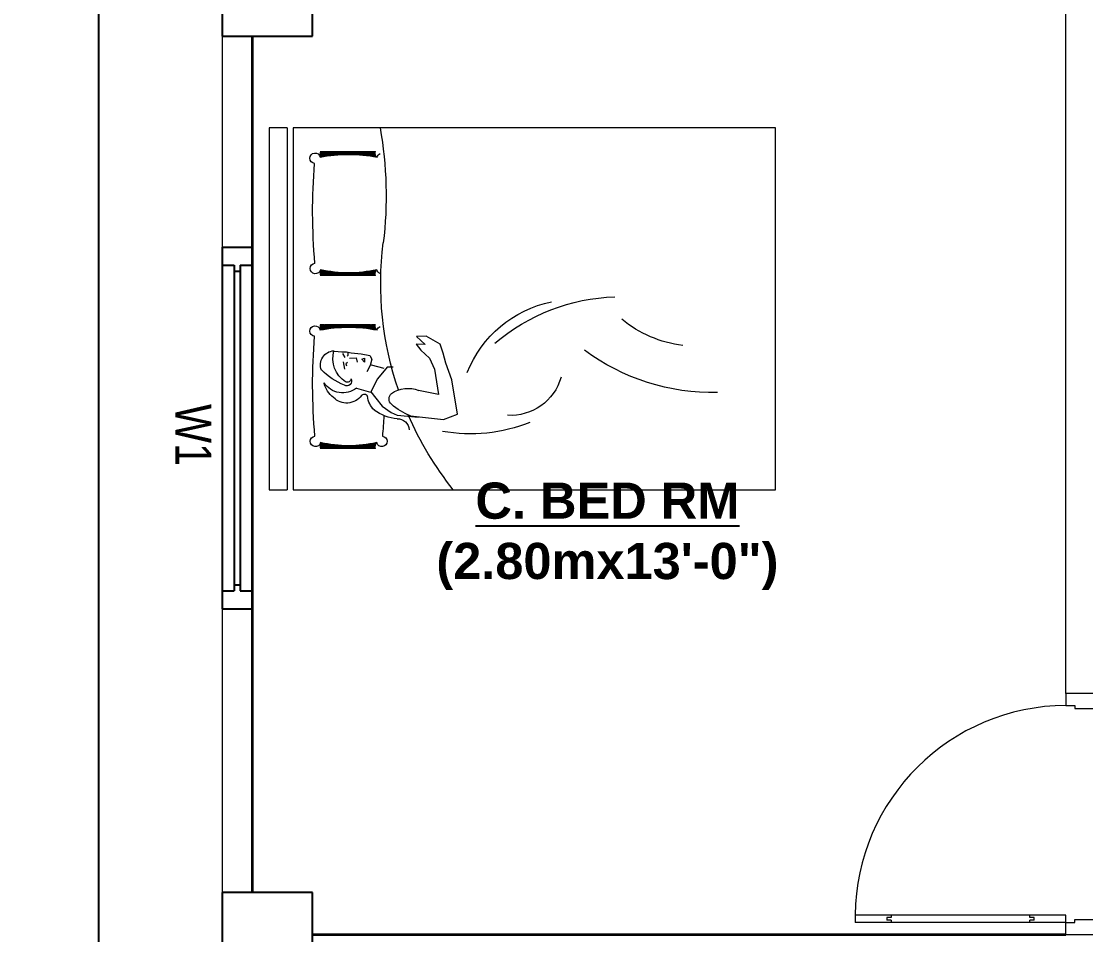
# Model space of a CAD drawing. Header units: inches. Extents: x -100787 to 3653, y -96809 to -8632.
# Drawn here: x -77611.3 to -77434.8, y -91763.9 to -91612.4 of the extents above; entities that cross this region are included whole.
import ezdxf

# ---------------------------------------------------------------- set-up
doc = ezdxf.new("R2010")
doc.units = ezdxf.units.IN
doc.header["$MEASUREMENT"] = 0
doc.header["$PDMODE"] = 99
doc.linetypes.add('DASHDOT', pattern=[1, 0.5, -0.25, 0, -0.25])
for name, color, linetype, lineweight in [('1-FOUNDATION DIM', 31, 'Continuous', 5), ('boundary line', 84, 'DASHDOT', 30), ('door', 132, 'Continuous', 15), ('ELE.POWER', 10, 'Continuous', 20), ('FURNITUR', 32, 'Continuous', 13), ('Furniture Gr.Fl.', 6, 'Continuous', 5), ('ILLUSTR-FURNITURE', 34, 'Continuous', 15), ('R0D', 1, 'Continuous', 35)]:
    doc.layers.add(name, color=color, linetype=linetype, lineweight=lineweight)
for name, color, linetype in [('RCC', 6, 'Continuous'), ('TEX', 7, 'Continuous'), ('WINDOOR', 7, 'Continuous')]:
    doc.layers.add(name, color=color, linetype=linetype)
doc.styles.add('ARIAL', font='arial.ttf')
doc.styles.get("Standard").update_dxf_attribs({"font": 'ARIALN.TTF'})
doc.dimstyles.new('3-8', dxfattribs={"dimscale": 1.5, "dimtxt": 6, "dimasz": 2, "dimexe": 0.18, "dimexo": 6, "dimgap": 0, "dimtad": 0, "dimdec": 0, "dimzin": 3, "dimdsep": 46, "dimlunit": 3, "dimtxsty": 'ARIAL', "dimblk": 'DD', "dimcen": 1, "dimse1": 1, "dimse2": 1, "dimclrd": 256, "dimclrt": 256, "dimadec": 0, "dimazin": 0, "dimtfac": 0.5, "dimtdec": 0, "dimtmove": 2, "dimatfit": 0, "dimfxl": 0.18, "dimtvp": 0.75, "dimfrac": 1, "dimtolj": 1, "dimtzin": 0, "dimarcsym": 0})

# ---------------------------------------------------------------- blocks, each defined once
blk = doc.blocks.new('A$C154754DE')
at = {"layer": 'RCC'}
for p, q in [((0, 12), (15, 12)), ((0, 0), (0, 12)), ((15, 12), (15, 0)), ((15, 0), (0, 0))]:
    blk.add_line(p, q, dxfattribs=at)
blk = doc.blocks.new('D40')
at = {"layer": 'door'}
for p, q in [((2, 5), (2, 39.97)), ((3.25, 39.97), (2, 39.97)), ((3.25, 5), (3.25, 39.97)), ((2.4, 33.97), (2, 33.97)), ((2.4, 33.97), (2.4, 34.72)), ((2.85, 34.72), (2.4, 34.72)), ((2.85, 33.97), (2.85, 34.72)), ((3.25, 33.97), (2.85, 33.97)), ((2, 11), (2.4, 11)), ((2.4, 10.25), (2.4, 11)), ((2.85, 10.25), (2.85, 11)), ((2.85, 11), (3.25, 11)), ((2.4, 10.25), (2.85, 10.25)), ((0, 0), (0, 5)), ((0, 5), (2, 5)), ((2, 5), (2, 3.5)), ((2, 5), (3.25, 5)), ((40, 5), (38, 5)), ((38, 5), (38, 3.5)), ((40, 0), (40, 5)), ((2, 3.5), (2.5, 3.5)), ((2.5, 3.5), (2.5, 0)), ((38, 3.5), (37.5, 3.5)), ((37.5, 3.5), (37.5, 0)), ((2.5, 0), (0, 0)), ((37.5, 0), (40, 0))]:
    blk.add_line(p, q, dxfattribs=at)
blk.add_arc((2.88, 4.86), 35.12, 0.2318, 89.393, dxfattribs=at)
blk = doc.blocks.new('W-1')
at = {"layer": 'WINDOOR'}
for p, q in [((-60, 0), (-60, -5)), ((-60, 0), (-57, 0)), ((-60, 0), (0, 0)), ((-57, 0), (-57, -2)), ((-3, 0), (-3, -2)), ((0, 0), (0, -5)), ((-57, -2), (-3, -2)), ((-57, -3), (-57, -5)), ((-57, -3), (-3, -3)), ((-56, -2), (-56, -3)), ((-4, -2), (-4, -3)), ((-3, -3), (-3, -5)), ((-57, -5), (-60, -5)), ((-60, -5), (0, -5)), ((0, -5), (-3, -5))]:
    blk.add_line(p, q, dxfattribs=at)
blk = doc.blocks.new('FURN_GEN_039')
at = {"layer": 'FURNITUR'}
for p, q in [((-12787.86, 14960.07), (-12787.73, 14958.86)), ((-12787.73, 14958.86), (-12787.72, 14958.11)), ((-12787.44, 14958.75), (-12786.8, 14958.36)), ((-12786.06, 14958.65), (-12784.85, 14958.44)), ((-12787.72, 14958.11), (-12787.59, 14957.31)), ((-12787.6, 14957.89), (-12787.14, 14957.89)), ((-12787.59, 14957.31), (-12787.4, 14955.65)), ((-12787.14, 14957.89), (-12787.02, 14957.95)), ((-12786.68, 14957.61), (-12786.72, 14956.46)), ((-12785.99, 14957.91), (-12785.76, 14958.2)), ((-12785.76, 14958.2), (-12785.42, 14958.09)), ((-12787.4, 14955.65), (-12787.15, 14954.21)), ((-12786.72, 14956.46), (-12786.03, 14956.3)), ((-12786.53, 14955.54), (-12786.7, 14955.08)), ((-12786.7, 14955.08), (-12786.01, 14955.09)), ((-12786.01, 14955.09), (-12786.53, 14955.54)), ((-12781.71, 14956.41), (-12781.05, 14954.12)), ((-12787.15, 14954.21), (-12786.51, 14953.87)), ((-12786.51, 14953.87), (-12785.48, 14954.17)), ((-12785.59, 14954), (-12785.05, 14951.88)), ((-12785.48, 14954.17), (-12784.45, 14954.71)), ((-12783.28, 14952.94), (-12781.11, 14954.06)), ((-12781.11, 14954.06), (-12780.06, 14953.21)), ((-12785.21, 14951.36), (-12783.28, 14952.94)), ((-12780.06, 14953.21), (-12778.72, 14952.19)), ((-12778.72, 14952.19), (-12777.67, 14950.65)), ((-12785.2, 14950.32), (-12785.21, 14951.36)), ((-12777.67, 14950.65), (-12777.25, 14949.68)), ((-12777.25, 14949.68), (-12776.92, 14946.17)), ((-12790.31, 14944.85), (-12790.27, 14946.46)), ((-12790.27, 14946.46), (-12788.93, 14945.04)), ((-12788.93, 14945.04), (-12789.01, 14946.54)), ((-12789.01, 14946.54), (-12788.02, 14945.74)), ((-12777.11, 14947.49), (-12776.52, 14941.98)), ((-12789.01, 14942.57), (-12790.31, 14944.85)), ((-12788.02, 14945.74), (-12786.68, 14944.32)), ((-12780.68, 14942.85), (-12781.35, 14946.12)), ((-12786.68, 14944.32), (-12784.88, 14943.48)), ((-12784.88, 14943.48), (-12780.68, 14942.85)), ((-12787.51, 14942.07), (-12789.01, 14942.57)), ((-12785.84, 14941.63), (-12787.51, 14942.07)), ((-12783.12, 14940.63), (-12785.84, 14941.63)), ((-12776.52, 14941.98), (-12777.41, 14939.67)), ((-12777.41, 14939.67), (-12783.12, 14940.63))]:
    blk.add_line(p, q, dxfattribs=at)
for centre, radius, start, end in [((-12819.84, 14963.31), 0.867, 4.8213, 258.2519), ((-12801.55, 14963.24), 0.867, 283.7421, 174.7412), ((-12791.18, 14963.31), 0.867, 4.8213, 258.2519), ((-12772.89, 14963.24), 0.867, 283.7421, 174.7412), ((-12820.67, 14961.22), 1.19, 66.6766, 106.6193), ((-12820.67, 14961.13), 1.19, 66.6766, 106.6193), ((-12820.67, 14961.06), 1.19, 66.6766, 106.6193), ((-12820.67, 14961), 1.19, 66.6766, 106.6193), ((-12820.67, 14960.94), 1.19, 66.6766, 106.6193), ((-12820.67, 14960.88), 1.19, 66.6766, 106.6193), ((-12795.13, 14957.73), 25.34, 169.2326, 190.7674), ((-12819.93, 14963.11), 0.832, 251.1311, 261.285), ((-12819.93, 14963.01), 0.832, 251.1311, 260.153), ((-12819.93, 14962.95), 0.832, 251.1311, 259.3159), ((-12819.93, 14962.88), 0.832, 251.1311, 258.528), ((-12811.07, 14864.49), 99.21, 84.9917, 94.5708), ((-12822.27, 14957.73), 21.44, 347.4169, 12.5831), ((-12801.41, 14963.11), 0.832, 276.3687, 288.8689), ((-12801.41, 14963.01), 0.832, 276.3687, 288.8689), ((-12801.41, 14962.95), 0.832, 278.623, 288.8689), ((-12801.41, 14962.88), 0.832, 279.554, 288.8689), ((-12800.67, 14961.22), 1.19, 73.3807, 113.3234), ((-12800.67, 14961.13), 1.19, 73.3807, 113.3234), ((-12800.67, 14961.06), 1.19, 73.3807, 113.3234), ((-12800.67, 14961), 1.19, 73.3807, 113.3234), ((-12800.67, 14960.94), 1.19, 73.3807, 113.3234), ((-12800.67, 14960.88), 1.19, 73.3807, 113.3234), ((-12792.01, 14961.22), 1.19, 66.6766, 106.6193), ((-12792.01, 14961.13), 1.19, 66.6766, 106.6193), ((-12792.01, 14961.06), 1.19, 66.6766, 106.6193), ((-12792.01, 14961), 1.19, 66.6766, 106.6193), ((-12792.01, 14960.94), 1.19, 66.6766, 106.6193), ((-12792.01, 14960.88), 1.19, 66.6766, 106.6193), ((-12766.47, 14957.73), 25.34, 169.2326, 190.7674), ((-12791.27, 14963.11), 0.832, 251.1311, 261.285), ((-12791.27, 14963.01), 0.832, 251.1311, 260.153), ((-12791.27, 14962.95), 0.832, 251.1311, 259.3159), ((-12791.27, 14962.88), 0.832, 251.1311, 258.528), ((-12782.41, 14864.49), 99.21, 84.9917, 94.5708), ((-12785.57, 14960.05), 2.35, 68.7705, 176.7157), ((-12793.34, 14953.81), 12.05, 22.4805, 44.3789), ((-12793.61, 14957.73), 21.44, 347.4169, 12.5831), ((-12772.75, 14963.11), 0.832, 276.3687, 288.8689), ((-12772.75, 14963.01), 0.832, 276.3687, 288.8689), ((-12772.75, 14962.95), 0.832, 278.623, 288.8689), ((-12772.75, 14962.88), 0.832, 279.554, 288.8689), ((-12772.01, 14961.22), 1.19, 73.3807, 113.3234), ((-12772.01, 14961.13), 1.19, 73.3807, 113.3234), ((-12772.01, 14961.06), 1.19, 73.3807, 113.3234), ((-12772.01, 14961), 1.19, 73.3807, 113.3234), ((-12772.01, 14960.94), 1.19, 73.3807, 113.3234), ((-12772.01, 14960.88), 1.19, 73.3807, 113.3234), ((-12820.67, 14960.82), 1.19, 66.6766, 106.6193), ((-12820.67, 14960.76), 1.19, 66.6766, 106.6193), ((-12820.67, 14960.72), 1.19, 66.6766, 106.6193), ((-12820.67, 14960.68), 1.19, 66.6766, 106.6193), ((-12820.67, 14960.62), 1.19, 66.6766, 106.6193), ((-12820.67, 14960.53), 1.19, 66.6766, 106.6193), ((-12820.67, 14960.47), 1.19, 66.6766, 106.6193), ((-12820.67, 14960.37), 1.19, 66.6766, 106.6193), ((-12820.67, 14960.34), 1.19, 66.6766, 106.6193), ((-12820.67, 14960.28), 1.19, 66.6766, 106.6193), ((-12820.67, 14960.23), 1.19, 67.0398, 106.6193), ((-12820.67, 14960.18), 1.19, 67.3935, 106.6193), ((-12820.67, 14960.13), 1.19, 67.8399, 106.6193), ((-12820.67, 14960.1), 1.19, 68.0879, 106.6193), ((-12820.67, 14960.06), 1.19, 68.388, 106.6193), ((-12820.67, 14960.03), 1.19, 68.658, 106.6193), ((-12820.67, 14959.99), 1.19, 68.9518, 106.6193), ((-12820.67, 14959.95), 1.19, 69.2782, 106.6193), ((-12820.67, 14959.88), 1.19, 69.7772, 106.6193), ((-12820.67, 14959.83), 1.19, 70.1276, 106.6193), ((-12820.67, 14959.79), 1.19, 70.4728, 106.6193), ((-12820.67, 14959.74), 1.19, 70.7905, 106.6193), ((-12820.67, 14959.7), 1.19, 71.0592, 106.6193), ((-12820.67, 14959.65), 1.19, 71.4125, 106.6193), ((-12820.67, 14959.61), 1.19, 71.7385, 106.6193), ((-12820.67, 14959.56), 1.19, 72.0383, 106.6193), ((-12820.67, 14959.49), 1.19, 72.5419, 106.6193), ((-12820.67, 14959.44), 1.19, 72.8705, 106.6193), ((-12820.67, 14959.4), 1.19, 73.123, 106.6193), ((-12820.67, 14959.35), 1.19, 73.4318, 106.6193), ((-12820.67, 14959.28), 1.19, 73.8315, 106.6193), ((-12820.67, 14959.24), 1.19, 74.1182, 106.6193), ((-12820.67, 14959.19), 1.19, 74.3813, 106.6193), ((-12820.67, 14959.16), 1.19, 74.6033, 106.6193), ((-12820.67, 14959.11), 1.19, 74.8944, 106.6193), ((-12819.93, 14962.82), 0.832, 251.1311, 257.8326), ((-12819.93, 14962.76), 0.832, 251.1311, 257.1861), ((-12819.93, 14962.7), 0.832, 251.1311, 256.5076), ((-12819.93, 14962.65), 0.832, 251.1311, 255.8377), ((-12819.93, 14962.6), 0.832, 251.1311, 255.3311), ((-12819.93, 14962.56), 0.832, 251.1311, 254.9063), ((-12819.93, 14962.51), 0.832, 251.1311, 254.2946), ((-12819.93, 14962.41), 0.832, 251.1311, 253.2787), ((-12819.93, 14962.36), 0.832, 251.1311, 252.6864), ((-12819.93, 14962.26), 0.832, 251.1311, 252.3742), ((-12819.93, 14962.22), 0.832, 251.1311, 251.911), ((-12801.41, 14962.82), 0.832, 280.3748, 288.8689), ((-12801.41, 14962.76), 0.832, 281.1371, 288.8689), ((-12801.41, 14962.7), 0.832, 281.9364, 288.8689), ((-12801.41, 14962.65), 0.832, 282.725, 288.8689), ((-12801.41, 14962.6), 0.832, 283.321, 288.8689), ((-12801.41, 14962.56), 0.832, 283.8206, 288.8689), ((-12801.41, 14962.51), 0.832, 284.5397, 288.8689), ((-12801.41, 14962.41), 0.832, 285.7332, 288.8689), ((-12801.41, 14962.36), 0.832, 286.4288, 288.8689), ((-12801.41, 14962.26), 0.832, 287.6258, 288.8689), ((-12801.41, 14962.22), 0.832, 288.089, 288.8689), ((-12800.67, 14960.82), 1.19, 73.3807, 113.3234), ((-12800.67, 14960.76), 1.19, 73.3807, 113.3234), ((-12800.67, 14960.72), 1.19, 73.3807, 113.3234), ((-12800.67, 14960.68), 1.19, 73.3807, 113.3234), ((-12800.67, 14960.62), 1.19, 73.3807, 113.3234), ((-12800.67, 14960.53), 1.19, 73.3807, 113.3234), ((-12800.67, 14960.47), 1.19, 73.3807, 113.3234), ((-12800.67, 14960.37), 1.19, 73.3807, 113.3234), ((-12800.67, 14960.34), 1.19, 73.3807, 113.3234), ((-12800.67, 14960.28), 1.19, 73.3807, 113.3234), ((-12801.41, 14962.16), 0.832, 288.7745, 288.8689), ((-12800.67, 14960.23), 1.19, 73.3807, 112.9602), ((-12800.67, 14960.18), 1.19, 73.3807, 112.6065), ((-12800.67, 14960.13), 1.19, 73.3807, 112.1601), ((-12800.67, 14960.1), 1.19, 73.3807, 111.9121), ((-12800.67, 14960.06), 1.19, 73.3807, 111.612), ((-12800.67, 14960.03), 1.19, 73.3807, 111.342), ((-12800.67, 14959.99), 1.19, 73.3807, 111.0482), ((-12800.67, 14959.95), 1.19, 73.3807, 110.7218), ((-12800.67, 14959.88), 1.19, 73.3807, 110.2228), ((-12800.67, 14959.83), 1.19, 73.3807, 109.8724), ((-12800.67, 14959.79), 1.19, 73.3807, 109.5272), ((-12800.67, 14959.74), 1.19, 73.3807, 109.2095), ((-12800.67, 14959.7), 1.19, 73.3807, 108.9408), ((-12800.67, 14959.65), 1.19, 73.3807, 108.5875), ((-12800.67, 14959.61), 1.19, 73.3807, 108.2615), ((-12800.67, 14959.56), 1.19, 73.3807, 107.9617), ((-12800.67, 14959.49), 1.19, 73.3807, 107.4581), ((-12800.67, 14959.44), 1.19, 73.3807, 107.1295), ((-12800.67, 14959.4), 1.19, 73.3807, 106.877), ((-12800.67, 14959.35), 1.19, 73.3807, 106.5682), ((-12800.67, 14959.28), 1.19, 73.3807, 106.1685), ((-12800.67, 14959.24), 1.19, 73.3807, 105.8818), ((-12800.67, 14959.19), 1.19, 73.3807, 105.6187), ((-12800.67, 14959.16), 1.19, 73.3807, 105.3967), ((-12800.67, 14959.11), 1.19, 73.3807, 105.1056), ((-12792.01, 14960.82), 1.19, 66.6766, 106.6193), ((-12792.01, 14960.76), 1.19, 66.6766, 106.6193), ((-12792.01, 14960.72), 1.19, 66.6766, 106.6193), ((-12792.01, 14960.68), 1.19, 66.6766, 106.6193), ((-12792.01, 14960.62), 1.19, 66.6766, 106.6193), ((-12792.01, 14960.53), 1.19, 66.6766, 106.6193), ((-12792.01, 14960.47), 1.19, 66.6766, 106.6193), ((-12792.01, 14960.37), 1.19, 66.6766, 106.6193), ((-12792.01, 14960.34), 1.19, 66.6766, 106.6193), ((-12792.01, 14960.28), 1.19, 66.6766, 106.6193), ((-12792.01, 14960.23), 1.19, 67.0398, 106.6193), ((-12792.01, 14960.18), 1.19, 67.3935, 106.6193), ((-12792.01, 14960.13), 1.19, 67.8399, 106.6193), ((-12792.01, 14960.1), 1.19, 68.0879, 106.6193), ((-12792.01, 14960.06), 1.19, 68.388, 106.6193), ((-12792.01, 14960.03), 1.19, 68.658, 106.6193), ((-12792.01, 14959.99), 1.19, 68.9518, 106.6193), ((-12792.01, 14959.95), 1.19, 69.2782, 106.6193), ((-12792.01, 14959.88), 1.19, 69.7772, 106.6193), ((-12792.01, 14959.83), 1.19, 70.1276, 106.6193), ((-12792.01, 14959.79), 1.19, 70.4728, 106.6193), ((-12792.01, 14959.74), 1.19, 70.7905, 106.6193), ((-12792.01, 14959.7), 1.19, 71.0592, 106.6193), ((-12792.01, 14959.65), 1.19, 71.4125, 106.6193), ((-12792.01, 14959.61), 1.19, 71.7385, 106.6193), ((-12792.01, 14959.56), 1.19, 72.0383, 106.6193), ((-12792.01, 14959.49), 1.19, 72.5419, 106.6193), ((-12792.01, 14959.44), 1.19, 72.8705, 106.6193), ((-12792.01, 14959.4), 1.19, 73.123, 106.6193), ((-12792.01, 14959.35), 1.19, 73.4318, 106.6193), ((-12792.01, 14959.28), 1.19, 73.8315, 106.6193), ((-12792.01, 14959.24), 1.19, 74.1182, 106.6193), ((-12792.01, 14959.19), 1.19, 74.3813, 106.6193), ((-12792.01, 14959.16), 1.19, 74.6033, 106.6193), ((-12792.01, 14959.11), 1.19, 74.8944, 106.6193), ((-12791.27, 14962.82), 0.832, 251.1311, 257.8326), ((-12791.27, 14962.76), 0.832, 251.1311, 257.1861), ((-12791.27, 14962.7), 0.832, 251.1311, 256.5076), ((-12791.27, 14962.65), 0.832, 251.1311, 255.8377), ((-12791.27, 14962.6), 0.832, 251.1311, 255.3311), ((-12791.27, 14962.56), 0.832, 251.1311, 254.9063), ((-12791.27, 14962.51), 0.832, 251.1311, 254.2946), ((-12791.27, 14962.41), 0.832, 251.1311, 253.2787), ((-12791.27, 14962.36), 0.832, 251.1311, 252.6864), ((-12791.27, 14962.26), 0.832, 251.1311, 252.3742), ((-12791.27, 14962.22), 0.832, 251.1311, 251.911), ((-12786.67, 14955.7), 4.65, 33.0408, 105.4993), ((-12783.51, 14957.71), 4.2, 36.8228, 77.2725), ((-12784.68, 14958.7), 3.74, 322.3217, 56.096), ((-12772.75, 14962.82), 0.832, 280.3748, 288.8689), ((-12772.75, 14962.76), 0.832, 281.1371, 288.8689), ((-12772.75, 14962.7), 0.832, 281.9364, 288.8689), ((-12772.75, 14962.65), 0.832, 282.725, 288.8689), ((-12772.75, 14962.6), 0.832, 283.321, 288.8689), ((-12772.75, 14962.56), 0.832, 283.8206, 288.8689), ((-12772.75, 14962.51), 0.832, 284.5397, 288.8689), ((-12772.75, 14962.41), 0.832, 285.7332, 288.8689), ((-12772.75, 14962.36), 0.832, 286.4288, 288.8689), ((-12772.75, 14962.26), 0.832, 287.6258, 288.8689), ((-12772.75, 14962.22), 0.832, 288.089, 288.8689), ((-12772.01, 14960.82), 1.19, 73.3807, 113.3234), ((-12772.01, 14960.76), 1.19, 73.3807, 113.3234), ((-12772.01, 14960.72), 1.19, 73.3807, 113.3234), ((-12772.01, 14960.68), 1.19, 73.3807, 113.3234), ((-12772.01, 14960.62), 1.19, 73.3807, 113.3234), ((-12772.01, 14960.53), 1.19, 73.3807, 113.3234), ((-12772.01, 14960.47), 1.19, 73.3807, 113.3234), ((-12772.01, 14960.37), 1.19, 73.3807, 113.3234), ((-12772.01, 14960.34), 1.19, 73.3807, 113.3234), ((-12772.01, 14960.28), 1.19, 73.3807, 113.3234), ((-12772.01, 14960.23), 1.19, 73.3807, 112.9602), ((-12772.01, 14960.18), 1.19, 73.3807, 112.6065), ((-12772.01, 14960.13), 1.19, 73.3807, 112.1601), ((-12772.01, 14960.1), 1.19, 73.3807, 111.9121), ((-12772.01, 14960.06), 1.19, 73.3807, 111.612), ((-12772.01, 14960.03), 1.19, 73.3807, 111.342), ((-12772.01, 14959.99), 1.19, 73.3807, 111.0482), ((-12772.01, 14959.95), 1.19, 73.3807, 110.7218), ((-12772.01, 14959.88), 1.19, 73.3807, 110.2228), ((-12772.01, 14959.83), 1.19, 73.3807, 109.8724), ((-12772.01, 14959.79), 1.19, 73.3807, 109.5272), ((-12772.01, 14959.74), 1.19, 73.3807, 109.2095), ((-12772.01, 14959.7), 1.19, 73.3807, 108.9408), ((-12772.01, 14959.65), 1.19, 73.3807, 108.5875), ((-12772.01, 14959.61), 1.19, 73.3807, 108.2615), ((-12772.01, 14959.56), 1.19, 73.3807, 107.9617), ((-12772.01, 14959.49), 1.19, 73.3807, 107.4581), ((-12772.01, 14959.44), 1.19, 73.3807, 107.1295), ((-12772.01, 14959.4), 1.19, 73.3807, 106.877), ((-12772.01, 14959.35), 1.19, 73.3807, 106.5682), ((-12772.01, 14959.28), 1.19, 73.3807, 106.1685), ((-12772.01, 14959.24), 1.19, 73.3807, 105.8818), ((-12772.01, 14959.19), 1.19, 73.3807, 105.6187), ((-12772.01, 14959.16), 1.19, 73.3807, 105.3967), ((-12772.01, 14959.11), 1.19, 73.3807, 105.1056), ((-12820.67, 14959.06), 1.19, 75.1622, 106.6193), ((-12820.67, 14959.01), 1.19, 75.4076, 106.6193), ((-12820.67, 14958.94), 1.19, 75.8182, 106.6193), ((-12820.67, 14958.89), 1.19, 76.0849, 106.6193), ((-12820.67, 14958.85), 1.19, 76.2812, 106.6193), ((-12820.67, 14958.8), 1.19, 76.538, 106.6193), ((-12820.67, 14958.76), 1.19, 76.7506, 106.6193), ((-12820.67, 14958.69), 1.19, 77.0728, 106.6193), ((-12820.67, 14958.64), 1.19, 77.297, 106.6193), ((-12820.67, 14958.6), 1.19, 77.5162, 106.6193), ((-12820.67, 14958.55), 1.19, 77.7164, 106.6193), ((-12820.67, 14958.52), 1.19, 77.8845, 106.6193), ((-12820.67, 14958.47), 1.19, 78.1037, 106.6193), ((-12820.67, 14958.42), 1.19, 78.3041, 106.6193), ((-12820.67, 14958.37), 1.19, 78.4866, 106.6193), ((-12820.67, 14958.3), 1.19, 78.7895, 106.6193), ((-12820.67, 14958.25), 1.19, 78.9844, 106.6193), ((-12820.67, 14958.21), 1.19, 79.1268, 106.6193), ((-12820.67, 14958.16), 1.19, 79.3118, 106.6193), ((-12820.67, 14958.11), 1.19, 79.4801, 106.6193), ((-12820.67, 14958.07), 1.19, 79.6435, 106.6193), ((-12820.67, 14958.01), 1.19, 79.833, 106.6193), ((-12820.67, 14957.96), 1.19, 79.9854, 106.6193), ((-12820.67, 14957.9), 1.19, 80.1659, 106.6193), ((-12820.67, 14957.85), 1.19, 80.3165, 106.6193), ((-12820.67, 14957.81), 1.19, 80.4526, 106.6193), ((-12820.67, 14957.78), 1.19, 80.5231, 106.6193), ((-12820.67, 14957.74), 1.19, 80.6432, 106.6193), ((-12820.67, 14957.69), 1.19, 80.7751, 106.6193), ((-12820.67, 14957.64), 1.19, 80.9013, 106.6193), ((-12820.67, 14957.57), 1.19, 81.0512, 106.6193), ((-12820.67, 14957.49), 1.19, 81.2462, 106.6193), ((-12820.67, 14957.4), 1.19, 81.4177, 106.6193), ((-12820.67, 14957.34), 1.19, 81.5227, 106.6193), ((-12800.67, 14959.06), 1.19, 73.3807, 104.8378), ((-12800.67, 14959.01), 1.19, 73.3807, 104.5924), ((-12800.67, 14958.94), 1.19, 73.3807, 104.1818), ((-12800.67, 14958.89), 1.19, 73.3807, 103.9151), ((-12800.67, 14958.85), 1.19, 73.3807, 103.7188), ((-12800.67, 14958.8), 1.19, 73.3807, 103.462), ((-12800.67, 14958.76), 1.19, 73.3807, 103.2494), ((-12800.67, 14958.69), 1.19, 73.3807, 102.9272), ((-12800.67, 14958.64), 1.19, 73.3807, 102.703), ((-12800.67, 14958.6), 1.19, 73.3807, 102.4838), ((-12800.67, 14958.55), 1.19, 73.3807, 102.2836), ((-12800.67, 14958.52), 1.19, 73.3807, 102.1155), ((-12800.67, 14958.47), 1.19, 73.3807, 101.8963), ((-12800.67, 14958.42), 1.19, 73.3807, 101.6959), ((-12800.67, 14958.37), 1.19, 73.3807, 101.5134), ((-12800.67, 14958.3), 1.19, 73.3807, 101.2105), ((-12800.67, 14958.25), 1.19, 73.3807, 101.0156), ((-12800.67, 14958.21), 1.19, 73.3807, 100.8732), ((-12800.67, 14958.16), 1.19, 73.3807, 100.6882), ((-12800.67, 14958.11), 1.19, 73.3807, 100.5199), ((-12800.67, 14958.07), 1.19, 73.3807, 100.3565), ((-12800.67, 14958.01), 1.19, 73.3807, 100.167), ((-12800.67, 14957.96), 1.19, 73.3807, 100.0146), ((-12800.67, 14957.9), 1.19, 73.3807, 99.8341), ((-12800.67, 14957.85), 1.19, 73.3807, 99.6835), ((-12800.67, 14957.81), 1.19, 73.3807, 99.5474), ((-12800.67, 14957.78), 1.19, 73.3807, 99.4769), ((-12800.67, 14957.74), 1.19, 73.3807, 99.3568), ((-12800.67, 14957.69), 1.19, 73.3807, 99.2249), ((-12800.67, 14957.64), 1.19, 73.3807, 99.0987), ((-12800.67, 14957.57), 1.19, 73.3807, 98.9488), ((-12800.67, 14957.49), 1.19, 73.3807, 98.7538), ((-12800.67, 14957.4), 1.19, 73.3807, 98.5823), ((-12800.67, 14957.34), 1.19, 73.3807, 98.4773), ((-12792.01, 14959.06), 1.19, 75.1622, 106.6193), ((-12792.01, 14959.01), 1.19, 75.4076, 106.6193), ((-12792.01, 14958.94), 1.19, 75.8182, 106.6193), ((-12792.01, 14958.89), 1.19, 76.0849, 106.6193), ((-12792.01, 14958.85), 1.19, 76.2812, 106.6193), ((-12792.01, 14958.8), 1.19, 76.538, 106.6193), ((-12792.01, 14958.76), 1.19, 76.7506, 106.6193), ((-12792.01, 14958.69), 1.19, 77.0728, 106.6193), ((-12792.01, 14958.64), 1.19, 77.297, 106.6193), ((-12792.01, 14958.6), 1.19, 77.5162, 106.6193), ((-12792.01, 14958.55), 1.19, 77.7164, 106.6193), ((-12792.01, 14958.52), 1.19, 77.8845, 106.6193), ((-12792.01, 14958.47), 1.19, 78.1037, 106.6193), ((-12792.01, 14958.42), 1.19, 78.3041, 106.6193), ((-12792.01, 14958.37), 1.19, 78.4866, 106.6193), ((-12792.01, 14958.3), 1.19, 78.7895, 106.6193), ((-12792.01, 14958.25), 1.19, 78.9844, 106.6193), ((-12792.01, 14958.21), 1.19, 79.1268, 106.6193), ((-12792.01, 14958.16), 1.19, 79.3118, 106.6193), ((-12792.01, 14958.11), 1.19, 79.4801, 106.6193), ((-12792.01, 14958.07), 1.19, 79.6435, 106.6193), ((-12792.01, 14958.01), 1.19, 79.833, 106.6193), ((-12792.01, 14957.96), 1.19, 79.9854, 106.6193), ((-12792.01, 14957.9), 1.19, 80.1659, 106.6193), ((-12792.01, 14957.85), 1.19, 80.3165, 106.6193), ((-12792.01, 14957.81), 1.19, 80.4526, 106.6193), ((-12792.01, 14957.78), 1.19, 80.5231, 106.6193), ((-12792.01, 14957.74), 1.19, 80.6432, 106.6193), ((-12792.01, 14957.69), 1.19, 80.7751, 106.6193), ((-12792.01, 14957.64), 1.19, 80.9013, 106.6193), ((-12792.01, 14957.57), 1.19, 81.0512, 106.6193), ((-12792.01, 14957.49), 1.19, 81.2462, 106.6193), ((-12792.01, 14957.4), 1.19, 81.4177, 106.6193), ((-12792.01, 14957.34), 1.19, 81.5227, 106.6193), ((-12782.27, 14958.07), 3.03, 306.0147, 45.4595), ((-12772.01, 14959.06), 1.19, 73.3807, 104.8378), ((-12772.01, 14959.01), 1.19, 73.3807, 104.5924), ((-12772.01, 14958.94), 1.19, 73.3807, 104.1818), ((-12772.01, 14958.89), 1.19, 73.3807, 103.9151), ((-12772.01, 14958.85), 1.19, 73.3807, 103.7188), ((-12772.01, 14958.8), 1.19, 73.3807, 103.462), ((-12772.01, 14958.76), 1.19, 73.3807, 103.2494), ((-12772.01, 14958.69), 1.19, 73.3807, 102.9272), ((-12772.01, 14958.64), 1.19, 73.3807, 102.703), ((-12772.01, 14958.6), 1.19, 73.3807, 102.4838), ((-12772.01, 14958.55), 1.19, 73.3807, 102.2836), ((-12772.01, 14958.52), 1.19, 73.3807, 102.1155), ((-12772.01, 14958.47), 1.19, 73.3807, 101.8963), ((-12772.01, 14958.42), 1.19, 73.3807, 101.6959), ((-12772.01, 14958.37), 1.19, 73.3807, 101.5134), ((-12772.01, 14958.3), 1.19, 73.3807, 101.2105), ((-12772.01, 14958.25), 1.19, 73.3807, 101.0156), ((-12772.01, 14958.21), 1.19, 73.3807, 100.8732), ((-12772.01, 14958.16), 1.19, 73.3807, 100.6882), ((-12772.01, 14958.11), 1.19, 73.3807, 100.5199), ((-12772.01, 14958.07), 1.19, 73.3807, 100.3565), ((-12772.01, 14958.01), 1.19, 73.3807, 100.167), ((-12772.01, 14957.96), 1.19, 73.3807, 100.0146), ((-12772.01, 14957.9), 1.19, 73.3807, 99.8341), ((-12772.01, 14957.85), 1.19, 73.3807, 99.6835), ((-12772.01, 14957.81), 1.19, 73.3807, 99.5474), ((-12772.01, 14957.78), 1.19, 73.3807, 99.4769), ((-12772.01, 14957.74), 1.19, 73.3807, 99.3568), ((-12772.01, 14957.69), 1.19, 73.3807, 99.2249), ((-12772.01, 14957.64), 1.19, 73.3807, 99.0987), ((-12772.01, 14957.57), 1.19, 73.3807, 98.9488), ((-12772.01, 14957.49), 1.19, 73.3807, 98.7538), ((-12772.01, 14957.4), 1.19, 73.3807, 98.5823), ((-12772.01, 14957.34), 1.19, 73.3807, 98.4773), ((-12820.67, 14957.28), 1.19, 81.6367, 106.6193), ((-12820.67, 14957.23), 1.19, 81.7121, 106.6193), ((-12820.67, 14957.18), 1.19, 81.7825, 106.6193), ((-12820.67, 14957.14), 1.19, 81.8438, 106.6193), ((-12820.67, 14957.1), 1.19, 81.8928, 106.6193), ((-12820.67, 14957.05), 1.19, 81.9533, 106.6193), ((-12820.67, 14957.01), 1.19, 82.0047, 106.6193), ((-12820.67, 14956.96), 1.19, 82.0483, 106.6193), ((-12820.67, 14956.89), 1.19, 82.1128, 106.6193), ((-12820.67, 14956.84), 1.19, 82.1487, 106.6193), ((-12820.67, 14956.8), 1.19, 82.1719, 106.6193), ((-12820.67, 14956.75), 1.19, 82.1978, 106.6193), ((-12820.67, 14956.7), 1.19, 82.217, 106.6193), ((-12820.67, 14956.65), 1.19, 82.2311, 106.6193), ((-12820.67, 14956.6), 1.19, 82.2414, 106.6193), ((-12820.67, 14956.55), 1.19, 82.2445, 106.6193), ((-12820.67, 14956.49), 1.19, 82.2414, 106.6193), ((-12820.67, 14956.44), 1.19, 82.2325, 106.6193), ((-12820.67, 14956.38), 1.19, 82.2136, 106.6193), ((-12820.67, 14956.31), 1.19, 82.1839, 106.6193), ((-12820.67, 14956.27), 1.19, 82.1567, 106.6193), ((-12820.67, 14956.22), 1.19, 82.1244, 106.6193), ((-12820.67, 14956.17), 1.19, 82.0896, 106.6193), ((-12820.67, 14956.14), 1.19, 82.0564, 106.6193), ((-12820.67, 14956.09), 1.19, 82.0069, 106.6193), ((-12820.67, 14956.04), 1.19, 81.9553, 106.6193), ((-12820.67, 14956), 1.19, 81.9025, 106.6193), ((-12820.67, 14955.92), 1.19, 81.8017, 106.6193), ((-12820.67, 14955.87), 1.19, 81.7273, 106.6193), ((-12820.67, 14955.83), 1.19, 81.6676, 106.6193), ((-12820.67, 14955.78), 1.19, 81.5829, 106.6193), ((-12820.67, 14955.73), 1.19, 81.4981, 106.6193), ((-12820.67, 14955.69), 1.19, 81.4082, 106.6193), ((-12820.67, 14955.63), 1.19, 81.2935, 106.6193), ((-12820.67, 14955.58), 1.19, 81.1922, 106.6193), ((-12800.67, 14955.63), 1.19, 73.3807, 98.7065), ((-12800.67, 14955.58), 1.19, 73.3807, 98.8078), ((-12800.67, 14957.28), 1.19, 73.3807, 98.3633), ((-12800.67, 14957.23), 1.19, 73.3807, 98.2879), ((-12800.67, 14957.18), 1.19, 73.3807, 98.2175), ((-12800.67, 14955.92), 1.19, 73.3807, 98.1983), ((-12800.67, 14955.87), 1.19, 73.3807, 98.2727), ((-12800.67, 14955.83), 1.19, 73.3807, 98.3324), ((-12800.67, 14955.78), 1.19, 73.3807, 98.4171), ((-12800.67, 14955.73), 1.19, 73.3807, 98.5019), ((-12800.67, 14955.69), 1.19, 73.3807, 98.5918), ((-12800.67, 14957.14), 1.19, 73.3807, 98.1562), ((-12800.67, 14957.1), 1.19, 73.3807, 98.1072), ((-12800.67, 14957.05), 1.19, 73.3807, 98.0467), ((-12800.67, 14957.01), 1.19, 73.3807, 97.9953), ((-12800.67, 14956.96), 1.19, 73.3807, 97.9517), ((-12800.67, 14956.89), 1.19, 73.3807, 97.8872), ((-12800.67, 14956.84), 1.19, 73.3807, 97.8513), ((-12800.67, 14956.8), 1.19, 73.3807, 97.8281), ((-12800.67, 14956.75), 1.19, 73.3807, 97.8022), ((-12800.67, 14956.7), 1.19, 73.3807, 97.783), ((-12800.67, 14956.65), 1.19, 73.3807, 97.7689), ((-12800.67, 14956.6), 1.19, 73.3807, 97.7586), ((-12800.67, 14956.55), 1.19, 73.3807, 97.7555), ((-12800.67, 14956.49), 1.19, 73.3807, 97.7586), ((-12800.67, 14956.44), 1.19, 73.3807, 97.7675), ((-12800.67, 14956.38), 1.19, 73.3807, 97.7864), ((-12800.67, 14956.31), 1.19, 73.3807, 97.8161), ((-12800.67, 14956.27), 1.19, 73.3807, 97.8433), ((-12800.67, 14956.22), 1.19, 73.3807, 97.8756), ((-12800.67, 14956.17), 1.19, 73.3807, 97.9104), ((-12800.67, 14956.14), 1.19, 73.3807, 97.9436), ((-12800.67, 14956.09), 1.19, 73.3807, 97.9931), ((-12800.67, 14956.04), 1.19, 73.3807, 98.0447), ((-12800.67, 14956), 1.19, 73.3807, 98.0975), ((-12792.01, 14957.28), 1.19, 81.6367, 106.6193), ((-12792.01, 14957.23), 1.19, 81.7121, 106.6193), ((-12792.01, 14957.18), 1.19, 81.7825, 106.6193), ((-12792.01, 14957.14), 1.19, 81.8438, 106.6193), ((-12792.01, 14957.1), 1.19, 81.8928, 106.6193), ((-12792.01, 14957.05), 1.19, 81.9533, 106.6193), ((-12792.01, 14957.01), 1.19, 82.0047, 106.6193), ((-12792.01, 14956.96), 1.19, 82.0483, 106.6193), ((-12792.01, 14956.89), 1.19, 82.1128, 106.6193), ((-12792.01, 14956.84), 1.19, 82.1487, 106.6193), ((-12792.01, 14956.8), 1.19, 82.1719, 106.6193), ((-12792.01, 14956.75), 1.19, 82.1978, 106.6193), ((-12792.01, 14956.7), 1.19, 82.217, 106.6193), ((-12792.01, 14956.65), 1.19, 82.2311, 106.6193), ((-12792.01, 14956.6), 1.19, 82.2414, 106.6193), ((-12792.01, 14956.55), 1.19, 82.2445, 106.6193), ((-12792.01, 14956.49), 1.19, 82.2414, 106.6193), ((-12792.01, 14956.44), 1.19, 82.2325, 106.6193), ((-12792.01, 14956.38), 1.19, 82.2136, 106.6193), ((-12792.01, 14956.31), 1.19, 82.1839, 106.6193), ((-12792.01, 14956.27), 1.19, 82.1567, 106.6193), ((-12792.01, 14956.22), 1.19, 82.1244, 106.6193), ((-12792.01, 14956.17), 1.19, 82.0896, 106.6193), ((-12792.01, 14956.14), 1.19, 82.0564, 106.6193), ((-12792.01, 14956.09), 1.19, 82.0069, 106.6193), ((-12792.01, 14956.04), 1.19, 81.9553, 106.6193), ((-12792.01, 14956), 1.19, 81.9025, 106.6193), ((-12792.01, 14955.92), 1.19, 81.8017, 106.6193), ((-12792.01, 14955.87), 1.19, 81.7273, 106.6193), ((-12792.01, 14955.83), 1.19, 81.6676, 106.6193), ((-12792.01, 14955.78), 1.19, 81.5829, 106.6193), ((-12792.01, 14955.73), 1.19, 81.4981, 106.6193), ((-12792.01, 14955.69), 1.19, 81.4082, 106.6193), ((-12792.01, 14955.63), 1.19, 81.2935, 106.6193), ((-12792.01, 14955.58), 1.19, 81.1922, 106.6193), ((-12782.91, 14958.03), 0.81, 243.2633, 28.2121), ((-12783.33, 14957.94), 0.635, 275.07, 27.6899), ((-12772.01, 14955.63), 1.19, 73.3807, 98.7065), ((-12772.01, 14955.58), 1.19, 73.3807, 98.8078), ((-12772.01, 14957.28), 1.19, 73.3807, 98.3633), ((-12772.01, 14957.23), 1.19, 73.3807, 98.2879), ((-12772.01, 14957.18), 1.19, 73.3807, 98.2175), ((-12772.01, 14955.92), 1.19, 73.3807, 98.1983), ((-12772.01, 14955.87), 1.19, 73.3807, 98.2727), ((-12772.01, 14955.83), 1.19, 73.3807, 98.3324), ((-12772.01, 14955.78), 1.19, 73.3807, 98.4171), ((-12772.01, 14955.73), 1.19, 73.3807, 98.5019), ((-12772.01, 14955.69), 1.19, 73.3807, 98.5918), ((-12772.01, 14957.14), 1.19, 73.3807, 98.1562), ((-12772.01, 14957.1), 1.19, 73.3807, 98.1072), ((-12772.01, 14957.05), 1.19, 73.3807, 98.0467), ((-12772.01, 14957.01), 1.19, 73.3807, 97.9953), ((-12772.01, 14956.96), 1.19, 73.3807, 97.9517), ((-12772.01, 14956.89), 1.19, 73.3807, 97.8872), ((-12772.01, 14956.84), 1.19, 73.3807, 97.8513), ((-12772.01, 14956.8), 1.19, 73.3807, 97.8281), ((-12772.01, 14956.75), 1.19, 73.3807, 97.8022), ((-12772.01, 14956.7), 1.19, 73.3807, 97.783), ((-12772.01, 14956.65), 1.19, 73.3807, 97.7689), ((-12772.01, 14956.6), 1.19, 73.3807, 97.7586), ((-12772.01, 14956.55), 1.19, 73.3807, 97.7555), ((-12772.01, 14956.49), 1.19, 73.3807, 97.7586), ((-12772.01, 14956.44), 1.19, 73.3807, 97.7675), ((-12772.01, 14956.38), 1.19, 73.3807, 97.7864), ((-12772.01, 14956.31), 1.19, 73.3807, 97.8161), ((-12772.01, 14956.27), 1.19, 73.3807, 97.8433), ((-12772.01, 14956.22), 1.19, 73.3807, 97.8756), ((-12772.01, 14956.17), 1.19, 73.3807, 97.9104), ((-12772.01, 14956.14), 1.19, 73.3807, 97.9436), ((-12772.01, 14956.09), 1.19, 73.3807, 97.9931), ((-12772.01, 14956.04), 1.19, 73.3807, 98.0447), ((-12772.01, 14956), 1.19, 73.3807, 98.0975), ((-12820.67, 14955.53), 1.19, 81.0607, 106.6193), ((-12820.67, 14955.47), 1.19, 80.9401, 106.6193), ((-12820.67, 14955.43), 1.19, 80.8216, 106.6193), ((-12820.67, 14955.4), 1.19, 80.7562, 106.6193), ((-12820.67, 14955.36), 1.19, 80.6383, 106.6193), ((-12820.67, 14955.31), 1.19, 80.4978, 106.6193), ((-12820.67, 14955.26), 1.19, 80.3513, 106.6193), ((-12820.67, 14955.2), 1.19, 80.1597, 106.6193), ((-12820.67, 14955.11), 1.19, 79.8755, 106.6193), ((-12820.67, 14955.02), 1.19, 79.5836, 106.6193), ((-12820.67, 14954.97), 1.19, 79.3802, 106.6193), ((-12820.67, 14954.9), 1.19, 79.1319, 106.6193), ((-12820.67, 14954.85), 1.19, 78.9478, 106.6193), ((-12820.67, 14954.81), 1.19, 78.7583, 106.6193), ((-12820.67, 14954.76), 1.19, 78.5764, 106.6193), ((-12820.67, 14954.72), 1.19, 78.4165, 106.6193), ((-12820.67, 14954.67), 1.19, 78.1978, 106.6193), ((-12820.67, 14954.63), 1.19, 77.9869, 106.6193), ((-12820.67, 14954.58), 1.19, 77.7848, 106.6193), ((-12820.67, 14954.51), 1.19, 77.4268, 106.6193), ((-12820.67, 14954.46), 1.19, 77.1799, 106.6193), ((-12820.67, 14954.42), 1.19, 76.9903, 106.6193), ((-12820.67, 14954.37), 1.19, 76.7317, 106.6193), ((-12820.67, 14954.32), 1.19, 76.483, 106.6193), ((-12820.67, 14954.27), 1.19, 76.2283, 106.6193), ((-12820.67, 14954.22), 1.19, 75.9147, 106.6193), ((-12820.67, 14954.17), 1.19, 75.6465, 106.6193), ((-12820.67, 14954.11), 1.19, 75.3086, 106.6193), ((-12820.67, 14954.06), 1.19, 75.0075, 106.6193), ((-12820.67, 14954.01), 1.19, 74.7187, 106.6193), ((-12820.67, 14953.99), 1.19, 74.562, 106.6193), ((-12820.67, 14953.95), 1.19, 74.2834, 106.6193), ((-12820.67, 14953.9), 1.19, 73.9579, 106.6193), ((-12820.67, 14953.85), 1.19, 73.6249, 106.6193), ((-12820.67, 14953.78), 1.19, 73.1979, 106.6193), ((-12800.67, 14953.78), 1.19, 73.3807, 106.8021), ((-12800.67, 14953.9), 1.19, 73.3807, 106.0421), ((-12800.67, 14953.85), 1.19, 73.3807, 106.3751), ((-12800.67, 14953.95), 1.19, 73.3807, 105.7166), ((-12800.67, 14954.01), 1.19, 73.3807, 105.2813), ((-12800.67, 14953.99), 1.19, 73.3807, 105.438), ((-12800.67, 14954.11), 1.19, 73.3807, 104.6914), ((-12800.67, 14954.06), 1.19, 73.3807, 104.9925), ((-12800.67, 14954.22), 1.19, 73.3807, 104.0853), ((-12800.67, 14954.17), 1.19, 73.3807, 104.3535), ((-12800.67, 14954.27), 1.19, 73.3807, 103.7717), ((-12800.67, 14954.37), 1.19, 73.3807, 103.2683), ((-12800.67, 14954.32), 1.19, 73.3807, 103.517), ((-12800.67, 14954.51), 1.19, 73.3807, 102.5732), ((-12800.67, 14954.46), 1.19, 73.3807, 102.8201), ((-12800.67, 14954.42), 1.19, 73.3807, 103.0097), ((-12800.67, 14954.58), 1.19, 73.3807, 102.2152), ((-12800.67, 14954.72), 1.19, 73.3807, 101.5835), ((-12800.67, 14954.67), 1.19, 73.3807, 101.8022), ((-12800.67, 14954.63), 1.19, 73.3807, 102.0131), ((-12800.67, 14954.81), 1.19, 73.3807, 101.2417), ((-12800.67, 14954.76), 1.19, 73.3807, 101.4236), ((-12800.67, 14954.97), 1.19, 73.3807, 100.6198), ((-12800.67, 14954.9), 1.19, 73.3807, 100.8681), ((-12800.67, 14954.85), 1.19, 73.3807, 101.0522), ((-12800.67, 14955.11), 1.19, 73.3807, 100.1245), ((-12800.67, 14955.02), 1.19, 73.3807, 100.4164), ((-12800.67, 14955.26), 1.19, 73.3807, 99.6487), ((-12800.67, 14955.2), 1.19, 73.3807, 99.8403), ((-12800.67, 14955.43), 1.19, 73.3807, 99.1784), ((-12800.67, 14955.4), 1.19, 73.3807, 99.2438), ((-12800.67, 14955.36), 1.19, 73.3807, 99.3617), ((-12800.67, 14955.31), 1.19, 73.3807, 99.5022), ((-12800.67, 14955.53), 1.19, 73.3807, 98.9393), ((-12800.67, 14955.47), 1.19, 73.3807, 99.0599), ((-12792.01, 14955.53), 1.19, 81.0607, 106.6193), ((-12792.01, 14955.47), 1.19, 80.9401, 106.6193), ((-12792.01, 14955.43), 1.19, 80.8216, 106.6193), ((-12792.01, 14955.4), 1.19, 80.7562, 106.6193), ((-12792.01, 14955.36), 1.19, 80.6383, 106.6193), ((-12792.01, 14955.31), 1.19, 80.4978, 106.6193), ((-12792.01, 14955.26), 1.19, 80.3513, 106.6193), ((-12792.01, 14955.2), 1.19, 80.1597, 106.6193), ((-12792.01, 14955.11), 1.19, 79.8755, 106.6193), ((-12792.01, 14955.02), 1.19, 79.5836, 106.6193), ((-12792.01, 14954.97), 1.19, 79.3802, 106.6193), ((-12792.01, 14954.9), 1.19, 79.1319, 106.6193), ((-12792.01, 14954.85), 1.19, 78.9478, 106.6193), ((-12792.01, 14954.81), 1.19, 78.7583, 106.6193), ((-12792.01, 14954.76), 1.19, 78.5764, 106.6193), ((-12792.01, 14954.72), 1.19, 78.4165, 106.6193), ((-12792.01, 14954.67), 1.19, 78.1978, 106.6193), ((-12792.01, 14954.63), 1.19, 77.9869, 106.6193), ((-12792.01, 14954.58), 1.19, 77.7848, 106.6193), ((-12792.01, 14954.51), 1.19, 77.4268, 106.6193), ((-12792.01, 14954.46), 1.19, 77.1799, 106.6193), ((-12792.01, 14954.42), 1.19, 76.9903, 106.6193), ((-12792.01, 14954.37), 1.19, 76.7317, 106.6193), ((-12792.01, 14954.32), 1.19, 76.483, 106.6193), ((-12792.01, 14954.27), 1.19, 76.2283, 106.6193), ((-12792.01, 14954.22), 1.19, 75.9147, 106.6193), ((-12792.01, 14954.17), 1.19, 75.6465, 106.6193), ((-12792.01, 14954.11), 1.19, 75.3086, 106.6193), ((-12792.01, 14954.06), 1.19, 75.0075, 106.6193), ((-12792.01, 14954.01), 1.19, 74.7187, 106.6193), ((-12792.01, 14953.99), 1.19, 74.562, 106.6193), ((-12792.01, 14953.95), 1.19, 74.2834, 106.6193), ((-12792.01, 14953.9), 1.19, 73.9579, 106.6193), ((-12792.01, 14953.85), 1.19, 73.6249, 106.6193), ((-12792.01, 14953.78), 1.19, 73.1979, 106.6193), ((-12780.14, 14955.14), 0.597, 126.3532, 247.8026), ((-12772.01, 14953.78), 1.19, 73.3807, 106.8021), ((-12772.01, 14953.85), 1.19, 73.3807, 106.3751), ((-12772.01, 14953.95), 1.19, 73.3807, 105.7166), ((-12772.01, 14953.9), 1.19, 73.3807, 106.0421), ((-12772.01, 14954.01), 1.19, 73.3807, 105.2813), ((-12772.01, 14953.99), 1.19, 73.3807, 105.438), ((-12772.01, 14954.11), 1.19, 73.3807, 104.6914), ((-12772.01, 14954.06), 1.19, 73.3807, 104.9925), ((-12772.01, 14954.22), 1.19, 73.3807, 104.0853), ((-12772.01, 14954.17), 1.19, 73.3807, 104.3535), ((-12772.01, 14954.27), 1.19, 73.3807, 103.7717), ((-12772.01, 14954.37), 1.19, 73.3807, 103.2683), ((-12772.01, 14954.32), 1.19, 73.3807, 103.517), ((-12772.01, 14954.46), 1.19, 73.3807, 102.8201), ((-12772.01, 14954.42), 1.19, 73.3807, 103.0097), ((-12772.01, 14954.58), 1.19, 73.3807, 102.2152), ((-12772.01, 14954.51), 1.19, 73.3807, 102.5732), ((-12772.01, 14954.67), 1.19, 73.3807, 101.8022), ((-12772.01, 14954.63), 1.19, 73.3807, 102.0131), ((-12772.01, 14954.81), 1.19, 73.3807, 101.2417), ((-12772.01, 14954.76), 1.19, 73.3807, 101.4236), ((-12772.01, 14954.72), 1.19, 73.3807, 101.5835), ((-12772.01, 14954.97), 1.19, 73.3807, 100.6198), ((-12772.01, 14954.9), 1.19, 73.3807, 100.8681), ((-12772.01, 14954.85), 1.19, 73.3807, 101.0522), ((-12772.01, 14955.02), 1.19, 73.3807, 100.4164), ((-12772.01, 14955.26), 1.19, 73.3807, 99.6487), ((-12772.01, 14955.2), 1.19, 73.3807, 99.8403), ((-12772.01, 14955.11), 1.19, 73.3807, 100.1245), ((-12772.01, 14955.43), 1.19, 73.3807, 99.1784), ((-12772.01, 14955.4), 1.19, 73.3807, 99.2438), ((-12772.01, 14955.36), 1.19, 73.3807, 99.3617), ((-12772.01, 14955.31), 1.19, 73.3807, 99.5022), ((-12772.01, 14955.53), 1.19, 73.3807, 98.9393), ((-12772.01, 14955.47), 1.19, 73.3807, 99.0599), ((-12820.67, 14953.69), 1.19, 72.5795, 106.6193), ((-12820.67, 14953.61), 1.19, 71.9598, 106.6193), ((-12820.67, 14953.55), 1.19, 71.4857, 106.6193), ((-12820.67, 14953.47), 1.19, 70.8993, 106.6193), ((-12820.67, 14953.39), 1.19, 70.2502, 106.6193), ((-12820.67, 14953.34), 1.19, 69.816, 106.6193), ((-12820.67, 14953.27), 1.19, 69.2331, 106.6193), ((-12820.67, 14953.19), 1.19, 68.5247, 106.6193), ((-12820.67, 14953.11), 1.19, 67.7911, 106.6193), ((-12820.67, 14953.03), 1.19, 67.0312, 106.6193), ((-12820.67, 14952.95), 1.19, 66.6766, 106.6193), ((-12820.67, 14952.87), 1.19, 66.6766, 106.6193), ((-12820.67, 14952.79), 1.19, 66.6766, 106.6193), ((-12820.67, 14952.7), 1.19, 66.6766, 106.6193), ((-12820.67, 14952.61), 1.19, 66.6766, 106.6193), ((-12820.67, 14952.51), 1.19, 66.6766, 106.6193), ((-12820.67, 14952.42), 1.19, 66.6766, 106.6193), ((-12820.67, 14952.34), 1.19, 66.6766, 106.6193), ((-12820.67, 14952.24), 1.19, 66.6766, 106.6193), ((-12820.67, 14952.12), 1.19, 66.6766, 106.6193), ((-12819.93, 14954.75), 0.832, 251.1311, 251.9165), ((-12819.93, 14954.68), 0.832, 251.1311, 252.8009), ((-12819.93, 14954.58), 0.832, 251.1311, 253.8894), ((-12819.93, 14954.49), 0.832, 251.1311, 254.9581), ((-12819.93, 14954.4), 0.832, 251.1311, 256.1379), ((-12819.93, 14954.3), 0.832, 251.1311, 257.3027), ((-12819.93, 14954.23), 0.832, 251.1311, 258.234), ((-12819.93, 14954.12), 0.832, 251.1311, 259.5796), ((-12819.93, 14954), 0.832, 251.1311, 261.0985), ((-12801.41, 14954), 0.832, 276.3687, 288.8689), ((-12801.41, 14954.12), 0.832, 278.1603, 288.8689), ((-12801.41, 14954.23), 0.832, 279.7496, 288.8689), ((-12801.41, 14954.3), 0.832, 280.8507, 288.8689), ((-12801.41, 14954.4), 0.832, 282.2294, 288.8689), ((-12801.41, 14954.49), 0.832, 283.6277, 288.8689), ((-12801.41, 14954.58), 0.832, 284.896, 288.8689), ((-12801.41, 14954.68), 0.832, 286.1897, 288.8689), ((-12801.41, 14954.75), 0.832, 287.2422, 288.8689), ((-12800.67, 14952.95), 1.19, 73.3807, 113.3234), ((-12800.67, 14952.87), 1.19, 73.3807, 113.3234), ((-12801.41, 14954.84), 0.832, 288.3885, 288.8689), ((-12800.67, 14952.79), 1.19, 73.3807, 113.3234), ((-12800.67, 14952.7), 1.19, 73.3807, 113.3234), ((-12800.67, 14952.61), 1.19, 73.3807, 113.3234), ((-12800.67, 14952.51), 1.19, 73.3807, 113.3234), ((-12800.67, 14952.42), 1.19, 73.3807, 113.3234), ((-12800.67, 14952.34), 1.19, 73.3807, 113.3234), ((-12800.67, 14952.24), 1.19, 73.3807, 113.3234), ((-12800.67, 14952.12), 1.19, 73.3807, 113.3234), ((-12800.67, 14953.03), 1.19, 73.3807, 112.9688), ((-12800.67, 14953.11), 1.19, 73.3807, 112.2089), ((-12800.67, 14953.19), 1.19, 73.3807, 111.4753), ((-12800.67, 14953.27), 1.19, 73.3807, 110.7669), ((-12800.67, 14953.34), 1.19, 73.3807, 110.184), ((-12800.67, 14953.39), 1.19, 73.3807, 109.7498), ((-12800.67, 14953.47), 1.19, 73.3807, 109.1007), ((-12800.67, 14953.55), 1.19, 73.3807, 108.5143), ((-12800.67, 14953.61), 1.19, 73.3807, 108.0402), ((-12800.67, 14953.69), 1.19, 73.3807, 107.4205), ((-12792.01, 14953.69), 1.19, 72.5795, 106.6193), ((-12792.01, 14953.61), 1.19, 71.9598, 106.6193), ((-12792.01, 14953.55), 1.19, 71.4857, 106.6193), ((-12792.01, 14953.47), 1.19, 70.8993, 106.6193), ((-12792.01, 14953.39), 1.19, 70.2502, 106.6193), ((-12792.01, 14953.34), 1.19, 69.816, 106.6193), ((-12792.01, 14953.27), 1.19, 69.2331, 106.6193), ((-12792.01, 14953.19), 1.19, 68.5247, 106.6193), ((-12792.01, 14953.11), 1.19, 67.7911, 106.6193), ((-12792.01, 14953.03), 1.19, 67.0312, 106.6193), ((-12792.01, 14952.95), 1.19, 66.6766, 106.6193), ((-12792.01, 14952.87), 1.19, 66.6766, 106.6193), ((-12792.01, 14952.79), 1.19, 66.6766, 106.6193), ((-12792.01, 14952.7), 1.19, 66.6766, 106.6193), ((-12792.01, 14952.61), 1.19, 66.6766, 106.6193), ((-12792.01, 14952.51), 1.19, 66.6766, 106.6193), ((-12792.01, 14952.42), 1.19, 66.6766, 106.6193), ((-12792.01, 14952.34), 1.19, 66.6766, 106.6193), ((-12792.01, 14952.24), 1.19, 66.6766, 106.6193), ((-12792.01, 14952.12), 1.19, 66.6766, 106.6193), ((-12791.27, 14954.75), 0.832, 251.1311, 251.9165), ((-12791.27, 14954.68), 0.832, 251.1311, 252.8009), ((-12791.27, 14954.58), 0.832, 251.1311, 253.8894), ((-12791.27, 14954.49), 0.832, 251.1311, 254.9581), ((-12791.27, 14954.4), 0.832, 251.1311, 256.1379), ((-12791.27, 14954.3), 0.832, 251.1311, 257.3027), ((-12791.27, 14954.23), 0.832, 251.1311, 258.234), ((-12791.27, 14954.12), 0.832, 251.1311, 259.5796), ((-12791.27, 14954), 0.832, 251.1311, 261.0985), ((-12780.71, 14950.92), 3.68, 43.7337, 84.6116), ((-12784.68, 14948.8), 8.11, 6.2962, 35.1454), ((-12772.75, 14954), 0.832, 276.3687, 288.8689), ((-12772.75, 14954.12), 0.832, 278.1603, 288.8689), ((-12772.75, 14954.23), 0.832, 279.7496, 288.8689), ((-12772.75, 14954.3), 0.832, 280.8507, 288.8689), ((-12772.75, 14954.4), 0.832, 282.2294, 288.8689), ((-12772.75, 14954.49), 0.832, 283.6277, 288.8689), ((-12772.75, 14954.58), 0.832, 284.896, 288.8689), ((-12772.75, 14954.68), 0.832, 286.1897, 288.8689), ((-12772.75, 14954.75), 0.832, 287.2422, 288.8689), ((-12772.01, 14952.95), 1.19, 73.3807, 113.3234), ((-12772.01, 14952.87), 1.19, 73.3807, 113.3234), ((-12772.01, 14952.79), 1.19, 73.3807, 113.3234), ((-12772.01, 14952.7), 1.19, 73.3807, 113.3234), ((-12772.01, 14952.61), 1.19, 73.3807, 113.3234), ((-12772.01, 14952.51), 1.19, 73.3807, 113.3234), ((-12772.01, 14952.42), 1.19, 73.3807, 113.3234), ((-12772.01, 14952.34), 1.19, 73.3807, 113.3234), ((-12772.01, 14952.24), 1.19, 73.3807, 113.3234), ((-12772.01, 14952.12), 1.19, 73.3807, 113.3234), ((-12772.01, 14953.03), 1.19, 73.3807, 112.9688), ((-12772.01, 14953.11), 1.19, 73.3807, 112.2089), ((-12772.01, 14953.19), 1.19, 73.3807, 111.4753), ((-12772.01, 14953.27), 1.19, 73.3807, 110.7669), ((-12772.01, 14953.34), 1.19, 73.3807, 110.184), ((-12772.01, 14953.39), 1.19, 73.3807, 109.7498), ((-12772.01, 14953.47), 1.19, 73.3807, 109.1007), ((-12772.01, 14953.55), 1.19, 73.3807, 108.5143), ((-12772.01, 14953.61), 1.19, 73.3807, 108.0402), ((-12772.01, 14953.69), 1.19, 73.3807, 107.4205), ((-12813.65, 15014.36), 62.85, 259.7083, 277.1751), ((-12819.84, 14952.14), 0.867, 101.7481, 154.1337), ((-12799.13, 14897.69), 54.72, 71.1097, 97.0083), ((-12801.55, 14952.21), 0.867, 20.8386, 76.2579), ((-12791.18, 14952.14), 0.867, 101.7481, 154.1337), ((-12782.41, 15050.96), 99.21, 273.019, 275.0083), ((-12772.89, 14952.21), 0.867, 185.2588, 76.2579), ((-12776.83, 14947.87), 4.85, 145.6299, 201.234), ((-12779.93, 14949.85), 1.18, 41.7925, 139.6829), ((-12787.31, 14943.36), 11.01, 22.0546, 41.3483), ((-12774.76, 14949.56), 1.87, 176.2372, 268.3017), ((-12799.13, 14897.69), 54.72, 51.2578, 66.4508), ((-12801.08, 14937.52), 26.94, 338.5431, 9.9313), ((-12777.25, 14920.22), 19.18, 111.5473, 168.3986), ((-12764.47, 14912.45), 32.42, 139.5799, 177.9996), ((-12785.93, 14930.89), 8.73, 286.0132, 3.2188), ((-12816.91, 14897.3), 35.93, 358.8115, 36.42), ((-12808.4, 14899.86), 19.76, 7.1093, 39.4422)]:
    blk.add_arc(centre, radius, start, end, dxfattribs=at)
at = {"layer": 'ILLUSTR-FURNITURE'}
for p, q in [((-12824.88, 14967.92), (-12824.88, 14970.92)), ((-12824.88, 14970.92), (-12764.88, 14970.92)), ((-12764.88, 14970.92), (-12764.88, 14967.92)), ((-12824.88, 14967.92), (-12764.88, 14967.92)), ((-12824.88, 14966.92), (-12764.88, 14966.92)), ((-12824.88, 14886.92), (-12824.88, 14966.92)), ((-12764.88, 14966.92), (-12764.88, 14886.92)), ((-12764.88, 14886.92), (-12824.88, 14886.92))]:
    blk.add_line(p, q, dxfattribs=at)
blk = doc.blocks.new('DD')
for p, q in [((0, 1.6), (0, -1.6)), ((-1.6, 0), (1.6, 0))]:
    blk.add_line(p, q)
at = {"const_width": 0.3}
blk.add_lwpolyline([(-0.15, 0, 1), (0.15, 0, 1)], format="xyb", close=True, dxfattribs=at)
blk = doc.blocks.new('*D680')
at = {"layer": 'Defpoints', "color": 0}
for p in [(-77578, -91560.88), (-77598.5, -92318.88), (-77578, -92318.88)]:
    blk.add_point(p, dxfattribs=at)
at = {"layer": 'Furniture Gr.Fl.', "lineweight": -2}
blk.add_line((-77598.5, -91563.88), (-77598.5, -92315.88), dxfattribs=at)
at = {"layer": 'Furniture Gr.Fl.', "lineweight": -2, "xscale": 3, "yscale": 3, "zscale": 3}
for p, rotation in [((-77598.5, -91560.88), 90), ((-77598.5, -92318.88), 270)]:
    blk.add_blockref('DD', p, dxfattribs=dict(at, rotation=rotation))
at = {"layer": 'Furniture Gr.Fl.', "insert": (-77605.4, -91939.88), "char_height": 9, "attachment_point": 5, "rotation": 90, "style": 'ARIAL'}
blk.add_mtext('\\A1;63\'-2"', dxfattribs=at)

msp = doc.modelspace()

# ---------------------------------------------------------------- linework, layer by layer
at = {"layer": 'ELE.POWER'}
for p, q in [((-77438.04, -91723.88), (-77438.04, -91607.88)), ((-77578, -91614.88), (-77578, -92264.88)), ((-77438.04, -91763.88), (-77438.04, -91760.63))]:
    msp.add_line(p, q, dxfattribs=at)
at = {"layer": 'R0D'}
for p, q in [((-77573, -91614.88), (-77573, -91756.88)), ((-77578, -91763.88), (-77578, -91763.88)), ((-77438.04, -91763.88), (-77563, -91763.88))]:
    msp.add_line(p, q, dxfattribs=at)

# ---------------------------------------------------------------- block references
at = {"layer": '1-FOUNDATION DIM', "rotation": 90}
msp.add_blockref('D40', (-77433.04, -91763.88), dxfattribs=at)
at = {"layer": 'boundary line', "color": 0, "linetype": 'ByBlock', "lineweight": 20, "xscale": -1, "rotation": 90}
msp.add_blockref('FURN_GEN_039', (-62599.28, -104454.98), dxfattribs=at)
at = {"layer": 'RCC', "xscale": -1}
for p, rotation in [((-77578, -91602.88), 180), ((-77578, -91756.88), 180.0249999999743)]:
    msp.add_blockref('A$C154754DE', p, dxfattribs=dict(at, rotation=rotation))
at = {"layer": 'WINDOOR', "ltscale": 10, "xscale": -1, "rotation": 90}
msp.add_blockref('W-1', (-77578, -91709.88), dxfattribs=at)

# ---------------------------------------------------------------- texts
at = {"layer": 'TEX', "linetype": 'ByBlock', "insert": (-77585.76, -91675.89), "char_height": 6, "width": 18.7715, "attachment_point": 7, "rotation": 270}
msp.add_mtext('{\\fArial Narrow|b0|i0|c0|p34;W1}', dxfattribs=at)
at = {"layer": 'TEX', "insert": (-77514.09, -91697.82), "char_height": 6, "width": 86.6093, "attachment_point": 5}
msp.add_mtext('{\\fArial|b1|i0|c0|p34;\\LC. BED RM \\P\\l(2.80mx13\'-0")}', dxfattribs=at)

# ---------------------------------------------------------------- dimensions: what is measured, and where the dimension line sits
at = {"layer": 'Furniture Gr.Fl.'}
dim = msp.add_linear_dim(base=(-77598.5, -92318.88), p1=(-77578, -91560.88), p2=(-77578, -92318.88), angle=90, dimstyle='3-8', dxfattribs=at)
dim.commit()
dim.dimension.update_dxf_attribs({"geometry": '*D680', "text_midpoint": (-77605.4, -91939.88)})

doc.saveas('drawing.dxf')
